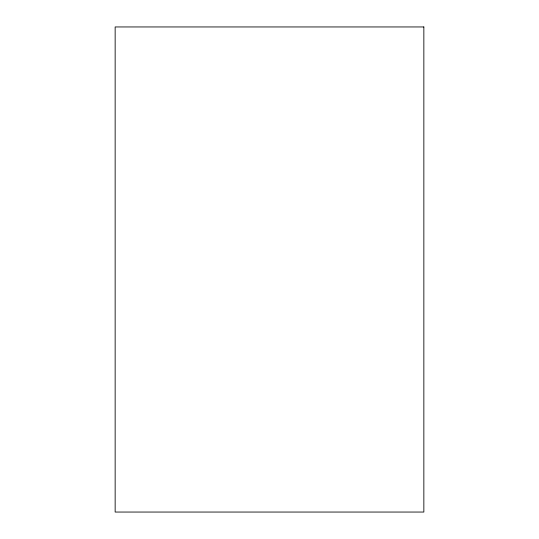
<?xml version="1.0" encoding="UTF-8"?>
<svg xmlns="http://www.w3.org/2000/svg" width="539" height="539" viewBox="0 0 539 539"><rect width="100%" height="100%" fill="white"/><g stroke="black" fill="none" stroke-linecap="round" stroke-linejoin="round"><path stroke-width="0.81" d="M423.849 26.95L115.151 26.95L115.151 512.05L423.849 512.05L423.849 26.95"/></g></svg>
